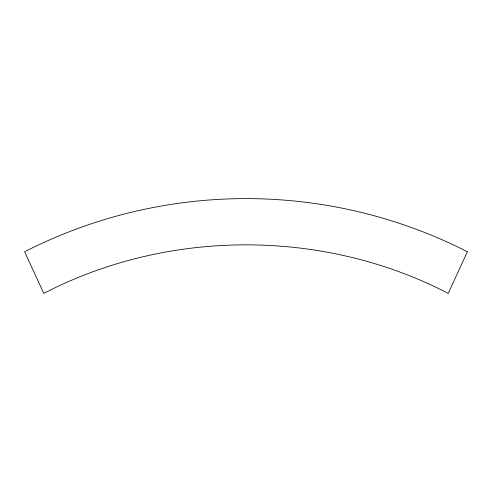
<?xml version="1.0" encoding="UTF-8"?>
<svg xmlns="http://www.w3.org/2000/svg" width="492" height="492" viewBox="0 0 492 492"><rect width="100%" height="100%" fill="white"/><g stroke="black" fill="none" stroke-linecap="round" stroke-linejoin="round"><path stroke-width="0.74" d="M467.4 251.75L448.212 293.386C323.521 228.675 168.479 228.675 43.788 293.386L24.6 251.75A487.818 487.818 0 0 1 467.4 251.75"/></g></svg>
